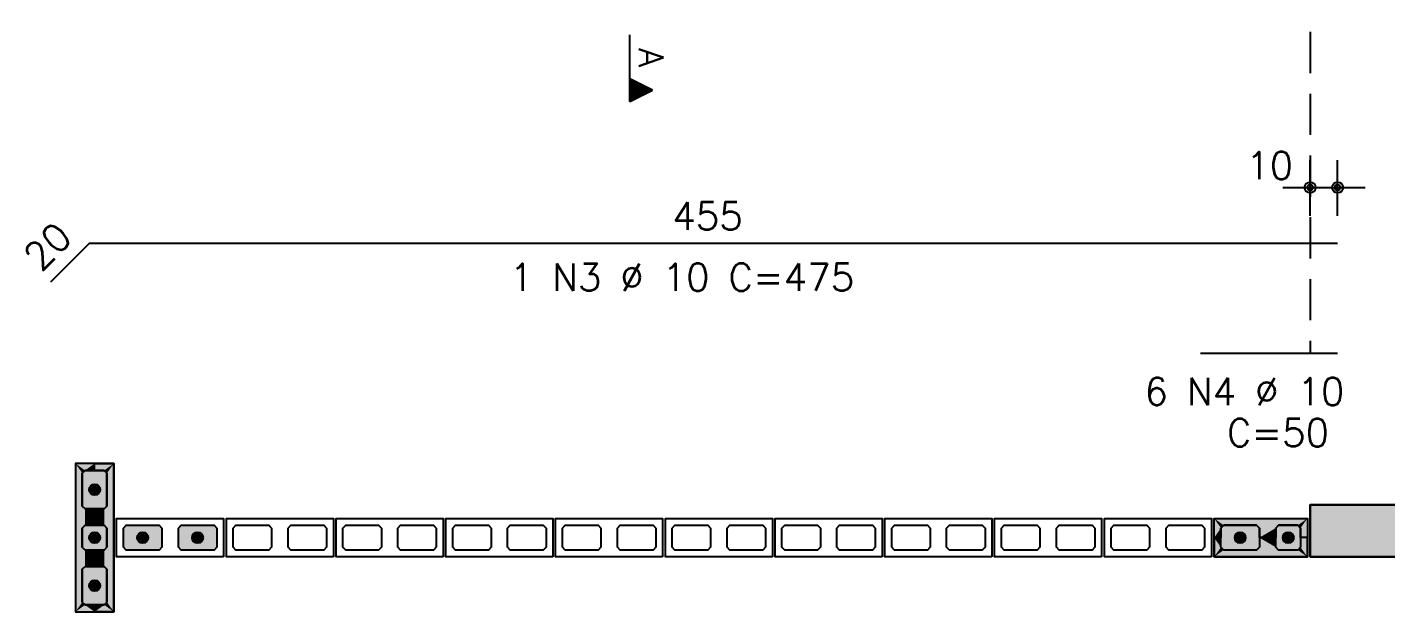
# Model space of a CAD drawing. Extents: x -1.9 to 86, y -1.6 to 60.9.
# Drawn here: x 6.95 to 16.85, y 44.31 to 48.57 of the extents above; entities that cross this region are included whole.
import ezdxf

# ---------------------------------------------------------------- set-up
doc = ezdxf.new("R2010")
doc.units = 0
doc.header["$MEASUREMENT"] = 0
doc.linetypes.add('ESTILO_TQS_0001', pattern=[0.45, 0.3, -0.15])
for name, color, linetype in [('PENA_01', 1, 'CONTINUOUS'), ('PENA_02', 2, 'CONTINUOUS'), ('PENA_03', 3, 'CONTINUOUS'), ('PENA_05', 5, 'CONTINUOUS'), ('PENA_11', 252, 'CONTINUOUS'), ('PENA_19', 240, 'CONTINUOUS'), ('PENA_21', 100, 'CONTINUOUS')]:
    doc.layers.add(name, color=color, linetype=linetype)
doc.styles.get("Standard").update_dxf_attribs({"font": 'ROMANS.SHX'})

msp = doc.modelspace()

# ---------------------------------------------------------------- linework, layer by layer
at = {"layer": 'PENA_01', "linetype": 'ESTILO_TQS_0001'}
msp.add_line((16.301119, 53.931519), (16.301119, 46.192746), dxfattribs=at)
at = {"layer": 'PENA_01', "linetype": 'Continuous'}
for p, q in [((16.301119, 47.191231), (16.301119, 47.598549)), ((16.501119, 47.191231), (16.501119, 47.598549)), ((16.101119, 47.398549), (16.701119, 47.398549))]:
    msp.add_line(p, q, dxfattribs=at)
for points in [[(7.511119, 45.058201), (7.531119, 45.078201), (7.531119, 45.318201), (7.511119, 45.338201), (7.371119, 45.338201), (7.351119, 45.318201), (7.351119, 45.078201), (7.371119, 45.058201), (7.511119, 45.058201)], [(7.511119, 44.758201), (7.531119, 44.778201), (7.531119, 44.918201), (7.511119, 44.938201), (7.371119, 44.938201), (7.351119, 44.918201), (7.351119, 44.778201), (7.371119, 44.758201), (7.511119, 44.758201)], [(7.931119, 44.778201), (7.911119, 44.758201), (7.671119, 44.758201), (7.651119, 44.778201), (7.651119, 44.918201), (7.671119, 44.938201), (7.911119, 44.938201), (7.931119, 44.918201), (7.931119, 44.778201)], [(8.331119, 44.778201), (8.311119, 44.758201), (8.071119, 44.758201), (8.051119, 44.778201), (8.051119, 44.918201), (8.071119, 44.938201), (8.311119, 44.938201), (8.331119, 44.918201), (8.331119, 44.778201)], [(8.731119, 44.778201), (8.711119, 44.758201), (8.471119, 44.758201), (8.451119, 44.778201), (8.451119, 44.918201), (8.471119, 44.938201), (8.711119, 44.938201), (8.731119, 44.918201), (8.731119, 44.778201)], [(9.131119, 44.778201), (9.111119, 44.758201), (8.871119, 44.758201), (8.851119, 44.778201), (8.851119, 44.918201), (8.871119, 44.938201), (9.111119, 44.938201), (9.131119, 44.918201), (9.131119, 44.778201)], [(9.531119, 44.778201), (9.511119, 44.758201), (9.271119, 44.758201), (9.251119, 44.778201), (9.251119, 44.918201), (9.271119, 44.938201), (9.511119, 44.938201), (9.531119, 44.918201), (9.531119, 44.778201)], [(9.931119, 44.778201), (9.911119, 44.758201), (9.671119, 44.758201), (9.651119, 44.778201), (9.651119, 44.918201), (9.671119, 44.938201), (9.911119, 44.938201), (9.931119, 44.918201), (9.931119, 44.778201)], [(10.331119, 44.778201), (10.311119, 44.758201), (10.071119, 44.758201), (10.051119, 44.778201), (10.051119, 44.918201), (10.071119, 44.938201), (10.311119, 44.938201), (10.331119, 44.918201), (10.331119, 44.778201)], [(10.731119, 44.778201), (10.711119, 44.758201), (10.471119, 44.758201), (10.451119, 44.778201), (10.451119, 44.918201), (10.471119, 44.938201), (10.711119, 44.938201), (10.731119, 44.918201), (10.731119, 44.778201)], [(11.131119, 44.778201), (11.111119, 44.758201), (10.871119, 44.758201), (10.851119, 44.778201), (10.851119, 44.918201), (10.871119, 44.938201), (11.111119, 44.938201), (11.131119, 44.918201), (11.131119, 44.778201)], [(11.531119, 44.778201), (11.511119, 44.758201), (11.271119, 44.758201), (11.251119, 44.778201), (11.251119, 44.918201), (11.271119, 44.938201), (11.511119, 44.938201), (11.531119, 44.918201), (11.531119, 44.778201)], [(11.931119, 44.778201), (11.911119, 44.758201), (11.671119, 44.758201), (11.651119, 44.778201), (11.651119, 44.918201), (11.671119, 44.938201), (11.911119, 44.938201), (11.931119, 44.918201), (11.931119, 44.778201)], [(12.331119, 44.778201), (12.311119, 44.758201), (12.071119, 44.758201), (12.051119, 44.778201), (12.051119, 44.918201), (12.071119, 44.938201), (12.311119, 44.938201), (12.331119, 44.918201), (12.331119, 44.778201)], [(12.731119, 44.778201), (12.711119, 44.758201), (12.471119, 44.758201), (12.451119, 44.778201), (12.451119, 44.918201), (12.471119, 44.938201), (12.711119, 44.938201), (12.731119, 44.918201), (12.731119, 44.778201)], [(13.131119, 44.778201), (13.111119, 44.758201), (12.871119, 44.758201), (12.851119, 44.778201), (12.851119, 44.918201), (12.871119, 44.938201), (13.111119, 44.938201), (13.131119, 44.918201), (13.131119, 44.778201)], [(13.531119, 44.778201), (13.511119, 44.758201), (13.271119, 44.758201), (13.251119, 44.778201), (13.251119, 44.918201), (13.271119, 44.938201), (13.511119, 44.938201), (13.531119, 44.918201), (13.531119, 44.778201)], [(13.931119, 44.778201), (13.911119, 44.758201), (13.671119, 44.758201), (13.651119, 44.778201), (13.651119, 44.918201), (13.671119, 44.938201), (13.911119, 44.938201), (13.931119, 44.918201), (13.931119, 44.778201)], [(14.331119, 44.778201), (14.311119, 44.758201), (14.071119, 44.758201), (14.051119, 44.778201), (14.051119, 44.918201), (14.071119, 44.938201), (14.311119, 44.938201), (14.331119, 44.918201), (14.331119, 44.778201)], [(14.731119, 44.778201), (14.711119, 44.758201), (14.471119, 44.758201), (14.451119, 44.778201), (14.451119, 44.918201), (14.471119, 44.938201), (14.711119, 44.938201), (14.731119, 44.918201), (14.731119, 44.778201)], [(15.131119, 44.778201), (15.111119, 44.758201), (14.871119, 44.758201), (14.851119, 44.778201), (14.851119, 44.918201), (14.871119, 44.938201), (15.111119, 44.938201), (15.131119, 44.918201), (15.131119, 44.778201)], [(15.531119, 44.778201), (15.511119, 44.758201), (15.271119, 44.758201), (15.251119, 44.778201), (15.251119, 44.918201), (15.271119, 44.938201), (15.511119, 44.938201), (15.531119, 44.918201), (15.531119, 44.778201)], [(15.911119, 44.758201), (15.671119, 44.758201), (15.651119, 44.778201), (15.651119, 44.918201), (15.671119, 44.938201), (15.911119, 44.938201), (15.931119, 44.918201), (15.931119, 44.778201), (15.911119, 44.758201)], [(16.211119, 44.758201), (16.071119, 44.758201), (16.051119, 44.778201), (16.051119, 44.918201), (16.071119, 44.938201), (16.211119, 44.938201), (16.231119, 44.918201), (16.231119, 44.778201), (16.211119, 44.758201)], [(7.511119, 44.358201), (7.531119, 44.378201), (7.531119, 44.618201), (7.511119, 44.638201), (7.371119, 44.638201), (7.351119, 44.618201), (7.351119, 44.378201), (7.371119, 44.358201), (7.511119, 44.358201)]]:
    msp.add_lwpolyline(points, dxfattribs=at)
at = {"layer": 'PENA_02', "linetype": 'Continuous'}
for p, q in [((7.581119, 45.388201), (7.301119, 45.388201)), ((7.301119, 45.388201), (7.301119, 44.308201)), ((7.581119, 44.308201), (7.581119, 45.388201)), ((7.301119, 44.308201), (7.581119, 44.308201))]:
    msp.add_line(p, q, dxfattribs=at)
for points in [[(16.301119, 45.088201), (17.281119, 45.088201), (17.281119, 44.708201), (16.301119, 44.708201), (16.301119, 45.088201)], [(8.381119, 44.708201), (7.601119, 44.708201), (7.601119, 44.988201), (8.381119, 44.988201), (8.381119, 44.708201)], [(9.181119, 44.708201), (8.401119, 44.708201), (8.401119, 44.988201), (9.181119, 44.988201), (9.181119, 44.708201)], [(9.981119, 44.708201), (9.201119, 44.708201), (9.201119, 44.988201), (9.981119, 44.988201), (9.981119, 44.708201)], [(10.781119, 44.708201), (10.001119, 44.708201), (10.001119, 44.988201), (10.781119, 44.988201), (10.781119, 44.708201)], [(11.581119, 44.708201), (10.801119, 44.708201), (10.801119, 44.988201), (11.581119, 44.988201), (11.581119, 44.708201)], [(12.381119, 44.708201), (11.601119, 44.708201), (11.601119, 44.988201), (12.381119, 44.988201), (12.381119, 44.708201)], [(13.181119, 44.708201), (12.401119, 44.708201), (12.401119, 44.988201), (13.181119, 44.988201), (13.181119, 44.708201)], [(13.981119, 44.708201), (13.201119, 44.708201), (13.201119, 44.988201), (13.981119, 44.988201), (13.981119, 44.708201)], [(14.781119, 44.708201), (14.001119, 44.708201), (14.001119, 44.988201), (14.781119, 44.988201), (14.781119, 44.708201)], [(15.581119, 44.708201), (14.801119, 44.708201), (14.801119, 44.988201), (15.581119, 44.988201), (15.581119, 44.708201)], [(16.281119, 44.708201), (15.601119, 44.708201), (15.601119, 44.988201), (16.281119, 44.988201), (16.281119, 44.708201)]]:
    msp.add_lwpolyline(points, dxfattribs=at)
for centre, radius in [((16.301119, 47.398549), 0.04), ((16.501119, 47.398549), 0.04), ((16.301119, 47.398549), 0.02), ((16.501119, 47.398549), 0.02)]:
    msp.add_circle(centre, radius, dxfattribs=at)
at = {"layer": 'PENA_03', "linetype": 'Continuous'}
for p, q in [((11.340478, 48.510661), (11.340478, 48.024279)), ((11.341174, 48.189864), (11.341174, 48.510661)), ((11.506411, 48.107245), (11.341173, 48.189864)), ((11.341174, 48.025407), (11.341174, 48.189084)), ((11.50485, 48.107245), (11.341174, 48.189084)), ((11.353242, 48.030661), (11.353242, 48.18383)), ((11.366006, 48.037043), (11.366006, 48.177448)), ((11.37877, 48.043425), (11.37877, 48.171066)), ((11.391534, 48.049807), (11.391534, 48.164684)), ((11.404298, 48.056189), (11.404298, 48.158302)), ((11.417062, 48.062571), (11.417062, 48.15192)), ((11.429826, 48.068953), (11.429826, 48.145538)), ((11.44259, 48.075335), (11.44259, 48.139156)), ((11.455354, 48.081717), (11.455354, 48.132774)), ((11.340478, 48.024279), (11.506411, 48.107245)), ((11.341173, 48.025407), (11.50485, 48.107245)), ((11.468118, 48.088099), (11.468118, 48.126392)), ((11.480883, 48.094481), (11.480883, 48.12001)), ((11.493647, 48.100863), (11.493647, 48.113627)), ((16.301119, 46.991231), (16.301119, 46.991231)), ((16.501119, 46.991231), (16.501119, 46.991231))]:
    msp.add_line(p, q, dxfattribs=at)
for points in [[(7.511119, 45.338201), (7.531119, 45.318201), (7.531119, 45.078201), (7.511119, 45.058201), (7.371119, 45.058201), (7.351119, 45.078201), (7.351119, 45.318201), (7.371119, 45.338201), (7.511119, 45.338201)], [(17.281119, 44.708201), (17.281119, 45.088201), (16.301119, 45.088201), (16.301119, 44.708201), (17.281119, 44.708201)], [(7.351119, 44.918201), (7.371119, 44.938201), (7.511119, 44.938201), (7.531119, 44.918201), (7.531119, 44.778201), (7.511119, 44.758201), (7.371119, 44.758201), (7.351119, 44.778201), (7.351119, 44.918201)], [(7.651119, 44.918201), (7.671119, 44.938201), (7.911119, 44.938201), (7.931119, 44.918201), (7.931119, 44.778201), (7.911119, 44.758201), (7.671119, 44.758201), (7.651119, 44.778201), (7.651119, 44.918201)], [(8.051119, 44.918201), (8.071119, 44.938201), (8.311119, 44.938201), (8.331119, 44.918201), (8.331119, 44.778201), (8.311119, 44.758201), (8.071119, 44.758201), (8.051119, 44.778201), (8.051119, 44.918201)], [(15.651119, 44.918201), (15.671119, 44.938201), (15.911119, 44.938201), (15.931119, 44.918201), (15.931119, 44.778201), (15.911119, 44.758201), (15.671119, 44.758201), (15.651119, 44.778201), (15.651119, 44.918201)], [(16.051119, 44.918201), (16.071119, 44.938201), (16.211119, 44.938201), (16.231119, 44.918201), (16.231119, 44.778201), (16.211119, 44.758201), (16.071119, 44.758201), (16.051119, 44.778201), (16.051119, 44.918201)], [(7.511119, 44.638201), (7.531119, 44.618201), (7.531119, 44.378201), (7.511119, 44.358201), (7.371119, 44.358201), (7.351119, 44.378201), (7.351119, 44.618201), (7.371119, 44.638201), (7.511119, 44.638201)]]:
    msp.add_lwpolyline(points, dxfattribs=at)
for centre in [(7.441119, 45.198201), (7.441119, 44.848201), (7.791119, 44.848201), (8.191119, 44.848201), (15.791119, 44.848201), (16.141119, 44.848201), (7.441119, 44.498201)]:
    msp.add_circle(centre, 0.04, dxfattribs=at)
for points in [[(7.481119, 45.198201), (7.421119, 45.232842), (7.403531, 45.211881)], [(7.481119, 45.198201), (7.403531, 45.211881), (7.403531, 45.18452)], [(7.481119, 45.198201), (7.403531, 45.18452), (7.421119, 45.16356)], [(7.481119, 45.198201), (7.448065, 45.237593), (7.421119, 45.232842)], [(7.481119, 45.198201), (7.421119, 45.16356), (7.448065, 45.158808)], [(7.481119, 45.198201), (7.47176, 45.223912), (7.448065, 45.237593)], [(7.481119, 45.198201), (7.448065, 45.158808), (7.47176, 45.172489)], [(7.481119, 45.198201), (7.47176, 45.172489), (7.481119, 45.198201)], [(7.481119, 44.848201), (7.421119, 44.882842), (7.403531, 44.861881)], [(7.481119, 44.848201), (7.448065, 44.887593), (7.421119, 44.882842)], [(7.481119, 44.848201), (7.47176, 44.873912), (7.448065, 44.887593)], [(7.831119, 44.848201), (7.771119, 44.882842), (7.753531, 44.861881)], [(7.831119, 44.848201), (7.798065, 44.887593), (7.771119, 44.882842)], [(7.831119, 44.848201), (7.82176, 44.873912), (7.798065, 44.887593)], [(8.231119, 44.848201), (8.171119, 44.882842), (8.153531, 44.861881)], [(8.231119, 44.848201), (8.198065, 44.887593), (8.171119, 44.882842)], [(8.231119, 44.848201), (8.22176, 44.873912), (8.198065, 44.887593)], [(15.831119, 44.848201), (15.771119, 44.882842), (15.753531, 44.861881)], [(15.831119, 44.848201), (15.798065, 44.887593), (15.771119, 44.882842)], [(15.831119, 44.848201), (15.82176, 44.873912), (15.798065, 44.887593)], [(16.181119, 44.848201), (16.121119, 44.882842), (16.103531, 44.861881)], [(16.181119, 44.848201), (16.148065, 44.887593), (16.121119, 44.882842)], [(16.181119, 44.848201), (16.17176, 44.873912), (16.148065, 44.887593)], [(7.481119, 44.848201), (7.403531, 44.861881), (7.403531, 44.83452)], [(7.481119, 44.848201), (7.403531, 44.83452), (7.421119, 44.81356)], [(7.481119, 44.848201), (7.421119, 44.81356), (7.448065, 44.808808)], [(7.481119, 44.848201), (7.448065, 44.808808), (7.47176, 44.822489)], [(7.481119, 44.848201), (7.47176, 44.822489), (7.481119, 44.848201)], [(7.831119, 44.848201), (7.753531, 44.861881), (7.753531, 44.83452)], [(7.831119, 44.848201), (7.753531, 44.83452), (7.771119, 44.81356)], [(7.831119, 44.848201), (7.771119, 44.81356), (7.798065, 44.808808)], [(7.831119, 44.848201), (7.798065, 44.808808), (7.82176, 44.822489)], [(7.831119, 44.848201), (7.82176, 44.822489), (7.831119, 44.848201)], [(8.231119, 44.848201), (8.153531, 44.861881), (8.153531, 44.83452)], [(8.231119, 44.848201), (8.153531, 44.83452), (8.171119, 44.81356)], [(8.231119, 44.848201), (8.171119, 44.81356), (8.198065, 44.808808)], [(8.231119, 44.848201), (8.198065, 44.808808), (8.22176, 44.822489)], [(8.231119, 44.848201), (8.22176, 44.822489), (8.231119, 44.848201)], [(15.831119, 44.848201), (15.753531, 44.861881), (15.753531, 44.83452)], [(15.831119, 44.848201), (15.753531, 44.83452), (15.771119, 44.81356)], [(15.831119, 44.848201), (15.771119, 44.81356), (15.798065, 44.808808)], [(15.831119, 44.848201), (15.798065, 44.808808), (15.82176, 44.822489)], [(15.831119, 44.848201), (15.82176, 44.822489), (15.831119, 44.848201)], [(16.181119, 44.848201), (16.103531, 44.861881), (16.103531, 44.83452)], [(16.181119, 44.848201), (16.103531, 44.83452), (16.121119, 44.81356)], [(16.181119, 44.848201), (16.121119, 44.81356), (16.148065, 44.808808)], [(16.181119, 44.848201), (16.148065, 44.808808), (16.17176, 44.822489)], [(16.181119, 44.848201), (16.17176, 44.822489), (16.181119, 44.848201)], [(7.481119, 44.498201), (7.421119, 44.532842), (7.403531, 44.511881)], [(7.481119, 44.498201), (7.403531, 44.511881), (7.403531, 44.48452)], [(7.481119, 44.498201), (7.403531, 44.48452), (7.421119, 44.46356)], [(7.481119, 44.498201), (7.448065, 44.537593), (7.421119, 44.532842)], [(7.481119, 44.498201), (7.421119, 44.46356), (7.448065, 44.458808)], [(7.481119, 44.498201), (7.47176, 44.523912), (7.448065, 44.537593)], [(7.481119, 44.498201), (7.448065, 44.458808), (7.47176, 44.472489)], [(7.481119, 44.498201), (7.47176, 44.472489), (7.481119, 44.498201)]]:
    msp.add_solid(points, dxfattribs=at)
at = {"layer": 'PENA_05', "linetype": 'Continuous'}
for p, q in [((7.401119, 46.991231), (7.118276, 46.708388)), ((16.501119, 46.991231), (7.401119, 46.991231)), ((15.501119, 46.192746), (16.501119, 46.192746))]:
    msp.add_line(p, q, dxfattribs=at)
at = {"layer": 'PENA_11', "linetype": 'Continuous'}
for points in [[(7.511119, 45.338201), (7.371119, 45.058201), (7.351119, 45.078201)], [(7.511119, 45.338201), (7.351119, 45.078201), (7.351119, 45.318201)], [(7.511119, 45.338201), (7.351119, 45.318201), (7.371119, 45.338201)], [(7.511119, 45.338201), (7.511119, 45.058201), (7.371119, 45.058201)], [(7.511119, 45.338201), (7.371119, 45.338201), (7.511119, 45.338201)], [(7.511119, 45.338201), (7.531119, 45.318201), (7.531119, 45.078201)], [(7.511119, 45.338201), (7.531119, 45.078201), (7.511119, 45.058201)], [(16.301119, 45.088201), (17.281119, 45.088201), (17.281119, 44.708201)], [(16.301119, 45.088201), (17.281119, 44.708201), (16.301119, 44.708201)], [(16.301119, 45.088201), (16.301119, 44.708201), (16.301119, 45.088201)], [(7.351119, 44.918201), (7.371119, 44.938201), (7.511119, 44.938201)], [(7.351119, 44.918201), (7.511119, 44.938201), (7.531119, 44.918201)], [(7.351119, 44.918201), (7.531119, 44.918201), (7.531119, 44.778201)], [(7.351119, 44.918201), (7.531119, 44.778201), (7.511119, 44.758201)], [(7.351119, 44.918201), (7.511119, 44.758201), (7.371119, 44.758201)], [(7.351119, 44.918201), (7.371119, 44.758201), (7.351119, 44.778201)], [(7.351119, 44.918201), (7.351119, 44.778201), (7.351119, 44.918201)], [(7.651119, 44.918201), (7.671119, 44.938201), (7.911119, 44.938201)], [(7.651119, 44.918201), (7.911119, 44.938201), (7.931119, 44.918201)], [(7.651119, 44.918201), (7.931119, 44.918201), (7.931119, 44.778201)], [(7.651119, 44.918201), (7.931119, 44.778201), (7.911119, 44.758201)], [(7.651119, 44.918201), (7.911119, 44.758201), (7.671119, 44.758201)], [(7.651119, 44.918201), (7.671119, 44.758201), (7.651119, 44.778201)], [(7.651119, 44.918201), (7.651119, 44.778201), (7.651119, 44.918201)], [(8.051119, 44.918201), (8.071119, 44.938201), (8.311119, 44.938201)], [(8.051119, 44.918201), (8.311119, 44.938201), (8.331119, 44.918201)], [(8.051119, 44.918201), (8.331119, 44.918201), (8.331119, 44.778201)], [(8.051119, 44.918201), (8.331119, 44.778201), (8.311119, 44.758201)], [(8.051119, 44.918201), (8.311119, 44.758201), (8.071119, 44.758201)], [(8.051119, 44.918201), (8.071119, 44.758201), (8.051119, 44.778201)], [(8.051119, 44.918201), (8.051119, 44.778201), (8.051119, 44.918201)], [(15.651119, 44.918201), (15.671119, 44.938201), (15.911119, 44.938201)], [(15.651119, 44.918201), (15.911119, 44.938201), (15.931119, 44.918201)], [(15.651119, 44.918201), (15.931119, 44.918201), (15.931119, 44.778201)], [(15.651119, 44.918201), (15.931119, 44.778201), (15.911119, 44.758201)], [(15.651119, 44.918201), (15.911119, 44.758201), (15.671119, 44.758201)], [(15.651119, 44.918201), (15.671119, 44.758201), (15.651119, 44.778201)], [(15.651119, 44.918201), (15.651119, 44.778201), (15.651119, 44.918201)], [(16.051119, 44.918201), (16.071119, 44.938201), (16.211119, 44.938201)], [(16.051119, 44.918201), (16.211119, 44.938201), (16.231119, 44.918201)], [(16.051119, 44.918201), (16.231119, 44.918201), (16.231119, 44.778201)], [(16.051119, 44.918201), (16.231119, 44.778201), (16.211119, 44.758201)], [(16.051119, 44.918201), (16.211119, 44.758201), (16.071119, 44.758201)], [(16.051119, 44.918201), (16.071119, 44.758201), (16.051119, 44.778201)], [(16.051119, 44.918201), (16.051119, 44.778201), (16.051119, 44.918201)], [(7.511119, 44.638201), (7.371119, 44.358201), (7.351119, 44.378201)], [(7.511119, 44.638201), (7.351119, 44.378201), (7.351119, 44.618201)], [(7.511119, 44.638201), (7.351119, 44.618201), (7.371119, 44.638201)], [(7.511119, 44.638201), (7.511119, 44.358201), (7.371119, 44.358201)], [(7.511119, 44.638201), (7.371119, 44.638201), (7.511119, 44.638201)], [(7.511119, 44.638201), (7.531119, 44.618201), (7.531119, 44.378201)], [(7.511119, 44.638201), (7.531119, 44.378201), (7.511119, 44.358201)]]:
    msp.add_solid(points, dxfattribs=at)
at = {"layer": 'PENA_19', "linetype": 'Continuous'}
for points in [[(7.441119, 44.308201), (7.441119, 44.358201), (7.371119, 44.358201), (7.351119, 44.378201), (7.351119, 44.618201), (7.371119, 44.638201), (7.441119, 44.638201), (7.441119, 44.758201), (7.371119, 44.758201), (7.351119, 44.778201), (7.351119, 44.918201), (7.371119, 44.938201), (7.441119, 44.938201), (7.441119, 45.058201), (7.371119, 45.058201), (7.351119, 45.078201), (7.351119, 45.318201), (7.371119, 45.338201), (7.441119, 45.338201), (7.441119, 45.388201), (7.301119, 45.388201), (7.301119, 44.308201), (7.441119, 44.308201)], [(7.441119, 44.308201), (7.441119, 44.358201), (7.511119, 44.358201), (7.531119, 44.378201), (7.531119, 44.618201), (7.511119, 44.638201), (7.441119, 44.638201), (7.441119, 44.758201), (7.511119, 44.758201), (7.531119, 44.778201), (7.531119, 44.918201), (7.511119, 44.938201), (7.441119, 44.938201), (7.441119, 45.058201), (7.511119, 45.058201), (7.531119, 45.078201), (7.531119, 45.318201), (7.511119, 45.338201), (7.441119, 45.338201), (7.441119, 45.388201), (7.581119, 45.388201), (7.581119, 44.308201), (7.441119, 44.308201)]]:
    msp.add_lwpolyline(points, dxfattribs=at)
for points in [[(7.441119, 45.388201), (7.301119, 45.388201), (7.371119, 45.338201)], [(7.371119, 45.338201), (7.301119, 45.388201), (7.351119, 45.318201)], [(7.301119, 45.388201), (7.351119, 44.378201), (7.351119, 45.318201)], [(7.301119, 44.308201), (7.351119, 44.378201), (7.301119, 45.388201)], [(7.441119, 45.338201), (7.441119, 45.388201), (7.371119, 45.338201)], [(7.581119, 45.388201), (7.511119, 45.338201), (7.441119, 45.338201)], [(7.581119, 45.388201), (7.441119, 45.338201), (7.441119, 45.388201)], [(7.581119, 45.388201), (7.531119, 45.318201), (7.511119, 45.338201)], [(7.531119, 45.078201), (7.581119, 45.388201), (7.531119, 44.918201)], [(7.531119, 44.918201), (7.581119, 45.388201), (7.531119, 44.778201)], [(7.581119, 45.388201), (7.531119, 44.618201), (7.531119, 44.778201)], [(7.581119, 45.388201), (7.531119, 44.378201), (7.531119, 44.618201)], [(7.581119, 44.308201), (7.531119, 44.378201), (7.581119, 45.388201)], [(7.581119, 45.388201), (7.531119, 45.078201), (7.531119, 45.318201)], [(7.351119, 45.318201), (7.351119, 44.378201), (7.351119, 44.618201)], [(7.351119, 44.618201), (7.351119, 45.318201), (7.351119, 44.778201)], [(7.351119, 44.778201), (7.351119, 45.318201), (7.351119, 44.918201)], [(7.351119, 45.318201), (7.351119, 45.078201), (7.351119, 44.918201)], [(7.371119, 44.938201), (7.351119, 45.078201), (7.351119, 44.918201)], [(7.371119, 44.938201), (7.371119, 45.058201), (7.351119, 45.078201)], [(7.511119, 45.058201), (7.531119, 45.078201), (7.511119, 44.938201)], [(7.511119, 44.938201), (7.531119, 45.078201), (7.531119, 44.918201)], [(7.441119, 44.938201), (7.371119, 45.058201), (7.371119, 44.938201)], [(7.441119, 44.938201), (7.441119, 45.058201), (7.371119, 45.058201)], [(7.441119, 44.938201), (7.511119, 45.058201), (7.511119, 44.938201)], [(7.511119, 45.058201), (7.441119, 44.938201), (7.441119, 45.058201)], [(7.371119, 44.758201), (7.351119, 44.778201), (7.371119, 44.638201)], [(7.371119, 44.638201), (7.351119, 44.778201), (7.351119, 44.618201)], [(7.531119, 44.778201), (7.531119, 44.618201), (7.511119, 44.638201)], [(7.531119, 44.778201), (7.511119, 44.638201), (7.511119, 44.758201)], [(7.371119, 44.758201), (7.371119, 44.638201), (7.441119, 44.638201)], [(7.371119, 44.758201), (7.441119, 44.638201), (7.441119, 44.758201)], [(7.511119, 44.638201), (7.441119, 44.638201), (7.511119, 44.758201)], [(7.441119, 44.638201), (7.441119, 44.758201), (7.511119, 44.758201)], [(7.371119, 44.358201), (7.351119, 44.378201), (7.301119, 44.308201)], [(7.581119, 44.308201), (7.511119, 44.358201), (7.531119, 44.378201)], [(7.371119, 44.358201), (7.301119, 44.308201), (7.441119, 44.308201)], [(7.371119, 44.358201), (7.441119, 44.308201), (7.441119, 44.358201)], [(7.441119, 44.308201), (7.511119, 44.358201), (7.581119, 44.308201)], [(7.441119, 44.308201), (7.441119, 44.358201), (7.511119, 44.358201)]]:
    msp.add_solid(points, dxfattribs=at)
at = {"layer": 'PENA_21', "linetype": 'Continuous'}
for points in [[(16.281119, 44.848201), (16.231119, 44.848201), (16.231119, 44.918201), (16.211119, 44.938201), (16.071119, 44.938201), (16.051119, 44.918201), (16.051119, 44.848201), (15.931119, 44.848201), (15.931119, 44.918201), (15.911119, 44.938201), (15.671119, 44.938201), (15.651119, 44.918201), (15.651119, 44.848201), (15.601119, 44.848201), (15.601119, 44.988201), (16.281119, 44.988201), (16.281119, 44.848201)], [(16.281119, 44.848201), (16.231119, 44.848201), (16.231119, 44.778201), (16.211119, 44.758201), (16.071119, 44.758201), (16.051119, 44.778201), (16.051119, 44.848201), (15.931119, 44.848201), (15.931119, 44.778201), (15.911119, 44.758201), (15.671119, 44.758201), (15.651119, 44.778201), (15.651119, 44.848201), (15.601119, 44.848201), (15.601119, 44.708201), (16.281119, 44.708201), (16.281119, 44.848201)]]:
    msp.add_lwpolyline(points, dxfattribs=at)
for points in [[(16.281119, 44.988201), (15.671119, 44.938201), (15.601119, 44.988201)], [(15.671119, 44.938201), (15.651119, 44.918201), (15.601119, 44.988201)], [(15.601119, 44.988201), (15.651119, 44.918201), (15.601119, 44.848201)], [(15.911119, 44.938201), (15.671119, 44.938201), (16.281119, 44.988201)], [(15.931119, 44.918201), (15.911119, 44.938201), (16.281119, 44.988201)], [(16.281119, 44.988201), (16.071119, 44.938201), (15.931119, 44.918201)], [(16.281119, 44.988201), (16.211119, 44.938201), (16.071119, 44.938201)], [(16.281119, 44.988201), (16.231119, 44.918201), (16.211119, 44.938201)], [(16.281119, 44.988201), (16.281119, 44.848201), (16.231119, 44.848201)], [(16.281119, 44.988201), (16.231119, 44.848201), (16.231119, 44.918201)], [(15.651119, 44.918201), (15.651119, 44.848201), (15.601119, 44.848201)], [(15.931119, 44.848201), (15.931119, 44.918201), (16.071119, 44.938201)], [(15.931119, 44.848201), (16.071119, 44.938201), (16.051119, 44.918201)], [(15.931119, 44.848201), (16.051119, 44.918201), (16.051119, 44.848201)], [(15.601119, 44.708201), (15.651119, 44.778201), (15.601119, 44.848201)], [(15.651119, 44.778201), (15.651119, 44.848201), (15.601119, 44.848201)], [(15.671119, 44.758201), (15.651119, 44.778201), (15.601119, 44.708201)], [(15.931119, 44.778201), (15.911119, 44.758201), (16.281119, 44.708201)], [(15.931119, 44.848201), (15.931119, 44.778201), (16.071119, 44.758201)], [(15.931119, 44.848201), (16.071119, 44.758201), (16.051119, 44.778201)], [(15.931119, 44.848201), (16.051119, 44.778201), (16.051119, 44.848201)], [(16.281119, 44.708201), (16.071119, 44.758201), (15.931119, 44.778201)], [(16.281119, 44.708201), (16.231119, 44.778201), (16.211119, 44.758201)], [(16.281119, 44.708201), (16.281119, 44.848201), (16.231119, 44.848201)], [(16.281119, 44.708201), (16.231119, 44.848201), (16.231119, 44.778201)], [(16.281119, 44.708201), (15.671119, 44.758201), (15.601119, 44.708201)], [(15.911119, 44.758201), (15.671119, 44.758201), (16.281119, 44.708201)], [(16.281119, 44.708201), (16.211119, 44.758201), (16.071119, 44.758201)]]:
    msp.add_solid(points, dxfattribs=at)

# ---------------------------------------------------------------- texts
at = {"layer": 'PENA_03', "linetype": 'Continuous'}
for s, height, rotation, p in [('A', 0.18, 270, (11.407507, 48.414107)), ('20', 0.2, 45, (7.047565, 46.779099))]:
    msp.add_text(s, height=height, rotation=rotation, dxfattribs=at).set_placement(p)
for s, p in [('10', (15.834452, 47.458549)), ('455', (11.651119, 47.091231)), ('1 N3 %%c 10 C=475', (10.466436, 46.645018)), ('6 N4 %%c 10', (15.093699, 45.812816)), ('C=50', (15.693699, 45.512816))]:
    msp.add_text(s, height=0.2, dxfattribs=at).set_placement(p)

doc.saveas('drawing.dxf')
